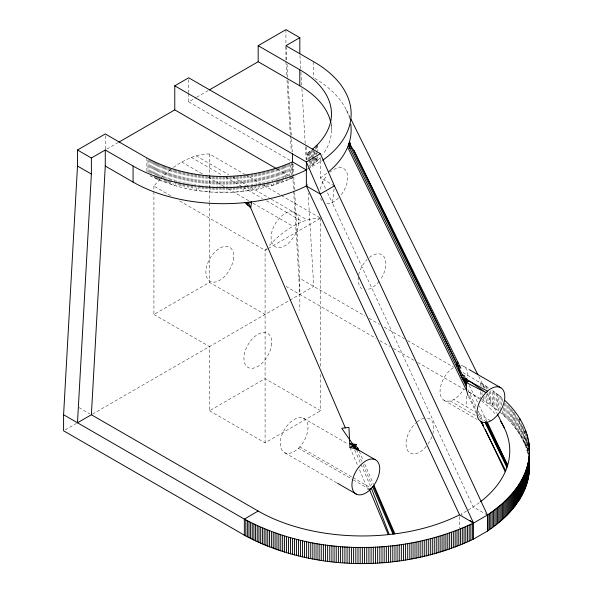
<?xml version="1.0" encoding="UTF-8"?>
<svg xmlns="http://www.w3.org/2000/svg" width="593" height="593" viewBox="0 0 593 593"><rect width="100%" height="100%" fill="white"/><g stroke="black" fill="none" stroke-linecap="round" stroke-linejoin="round"><path stroke-width="0.44" stroke-dasharray="2.96 2.22" d="M358.276 277.087C357.824 280.904 358.417 284.877 360.878 287.931L361.93 288.576M487.431 515.043L473.177 506.971L332.421 203.184L334.111 188.596M432.927 433.676L433.794 427.027A19.651 11.349 -60 0 0 426.174 418.006M431.978 436.796L427.538 444.965M485.993 421.504L486.579 420.637L479.329 405.864M298.501 448.256C304.135 442.511 308.078 434.788 308.026 426.612A19.651 11.349 -60 0 0 292.156 420.8A19.651 11.349 -60 0 0 280.622 447.018A19.651 11.349 -60 0 0 298.501 448.256L352.613 479.485M426.315 446.314L424.269 448.671A19.651 11.349 -60 0 1 406.724 448.59A19.651 11.349 -60 0 1 415.567 423.217M310.006 159.25L310.006 167.278L317.707 160.429L317.707 156.863M314.208 158.183L306.499 153.795L310.843 150.57L310.843 157.701M307.396 169.213L308.286 168.575M307.915 169.049L321.614 161.051M106.881 149.073L118.059 142.617M188.656 93.524L188.656 101.855L195.846 97.704M196.646 97.245L208.632 90.329M153.921 191.643L153.921 314.468L209.499 282.379L265.086 314.468M267.473 248.904L265.086 250.283L177.915 199.952M268.266 248.452L319.879 218.647M65.193 429.881L76.401 423.409M92.419 414.159L313.727 286.389L308.152 193.14M153.921 314.468L209.499 346.564L209.499 410.749L265.086 378.653L320.672 410.749L320.672 373.716M209.499 410.749L265.086 442.838L320.672 410.749M173.467 167.456A83.524 48.226 -60 0 1 181.71 162.03L191.317 157.397L196.031 155.796A83.524 48.226 -60 0 1 209.499 154.01L244.694 174.327M269.43 245.361A83.524 48.226 -60 0 1 292.883 226.215L302.482 221.574L307.204 219.981A83.524 48.226 -60 0 1 319.82 218.172M150.029 175.765C193.881 197.536 247.948 197.854 292.512 177.915L292.512 175.239M453.4 367.653A19.651 11.349 -60 0 0 441.829 398.214L444.009 400.312C447.181 401.846 450.769 401.224 453.786 399.504A19.651 11.349 -60 0 0 463.659 389.245M370.188 489.662L367.994 489.618L358.261 466.891M314.979 158.627L320.383 161.696L320.531 177.833L326.765 191.124M490.737 420.867L453.786 399.504M450.191 400.979L475.653 415.574M479.626 417.857L485.2 421.052M334.43 185.861L320.531 177.833A127.74 73.747 0 0 0 326.743 173.289M188.656 101.855L291.267 161.051M277.294 169.124L288.509 175.602M245.495 174.787L259.89 183.096M263.885 185.409L280.682 195.104M281.482 195.564L319.872 217.727M196.031 155.796L228.824 174.727M232.827 177.04L247.222 185.35M250.416 187.195L270.415 198.737M271.216 199.204L307.204 219.981M191.317 157.397L221.708 174.942M225.703 177.248L242.5 186.943M243.3 187.41L262.491 198.492M266.494 200.797L302.482 221.574M181.71 162.03L202.502 174.038M208.106 177.27L224.895 186.965M228.097 188.811L248.89 200.819M252.892 203.125L292.883 226.215M160.169 179.16A83.524 48.226 -60 0 0 153.921 186.098L170.71 195.794M294.699 192.503L299.828 278.369L365.066 316.032M369.076 318.345L379.505 324.364M384.316 327.143L404.367 338.722M407.576 340.575L453.297 366.971M462.925 372.53L489.388 388.222M285.93 286.389L375.992 338.388M380.002 340.701L390.201 346.586M393.404 348.432L414.477 360.603M417.68 362.456L464.979 389.764M468.574 391.84L479.774 398.303M303.401 418.221L348.009 443.979M299.695 446.833L352.264 477.195M353.057 477.654L369.787 487.313M353.406 479.945L369.32 489.121M284.899 452.844L336.668 482.746M79.032 407.628L89.84 413.862M444.009 400.312L477.031 419.407M482.02 399.608L490.796 405.234L498.78 411.245L498.78 395.197L492.183 390.164L492.183 406.212M463.896 366.415L468.485 369.18M462.466 515.154L460.991 514.101A147.39 85.095 0 0 0 466.587 511.033M498.78 395.197L502.456 398.333L502.456 403.685M500.032 412.283C513.064 423.194 524.13 437.478 527.978 454.32L527.978 448.078M346.342 109.92L350.048 117.37M478.729 376.444L484.488 388.03M487.364 393.826L497.23 413.692M469.256 385.339L477.713 402.58M468.47 396.524L475.719 411.379M467.877 389.705L476.639 407.806M478.232 411.105L483.013 420.978M469.404 396.309L475.771 409.511M478.166 414.463L480.552 419.414M327.544 192.792L332.421 203.184M354.792 450.094L360.692 463.659M361.055 464.504L370.64 486.542M359.225 451.243L363.257 460.605M364.732 464.008L373.538 484.422M356.586 449.516L361.7 461.398M363.161 464.786L371.93 485.148M349.966 447.53L357.898 466.046M299.939 55.564L300.71 68.492M300.933 72.183L301.704 85.11M301.926 88.802L305.343 146.048M305.402 146.975L306.173 159.895M307.604 183.904L307.715 185.75M285.989 46.617L286.812 60.471M287.034 64.163L287.976 79.855M288.028 80.781L291.282 135.256M291.504 138.947L292.275 151.875M292.994 163.876L293.705 175.884M293.765 176.803L294.647 191.576M285.93 61.739L286.812 76.512M287.034 80.211L290.288 134.685M290.348 135.604L291.282 151.304M292.053 164.231L292.66 174.386M292.712 175.306L293.594 190.079M293.654 191.005L299.828 294.41M528.496 447.908L528.496 454.149M528.252 447.545L528.252 454.683M527.681 442.371L527.681 453.067M527.355 442.904L527.355 451.822M526.999 439.88L526.999 450.576M526.614 439.524L526.614 449.331M526.199 437.397L526.199 448.093M525.761 437.048L525.761 446.855M525.287 433.142L525.287 445.625M524.79 431.022L524.79 444.394M524.271 430.688L524.271 443.164M523.715 429.465L523.715 441.948M523.137 427.353L523.137 440.725M522.529 426.145L522.529 439.517M521.892 425.826L521.892 438.309M521.232 423.736L521.232 437.108M520.543 423.424L520.543 435.907M519.824 421.341L519.824 434.713M519.083 421.045L519.083 433.527M518.312 418.969L518.312 432.341M517.519 417.798L517.519 431.17M516.696 417.516L516.696 429.999M515.843 415.463L515.843 428.835M514.969 413.417L514.969 427.679M514.064 412.268L514.064 426.53M513.138 412.016L513.138 425.389M512.182 409.985L512.182 424.254M511.203 408.859L511.203 423.12M510.195 408.629L510.195 422.001M509.165 406.628L509.165 420.889M508.112 405.523L508.112 419.785M507.03 405.315L507.03 418.688M505.925 403.336L505.925 417.598M504.791 403.144L504.791 416.516M503.635 407.421L503.635 415.441M502.456 410.816L502.456 414.381M501.255 397.28L501.255 406.198M500.032 396.235L500.032 411.386M497.505 394.175L497.505 410.223M496.208 393.159L496.208 409.2M494.888 392.151L494.888 408.199M493.546 391.15L493.546 407.198M490.796 390.972L490.796 405.234M489.388 391.795L489.388 404.27M487.957 387.273L487.957 389.052M487.957 392.618L487.957 403.314M486.505 386.325L486.505 389.001M486.505 394.352L486.505 402.373M485.03 385.398L485.03 388.067M485.03 396.094L485.03 401.439M483.532 384.472L483.532 388.037M483.532 396.954L483.532 400.52M482.02 383.567L482.02 387.133M482.02 392.477L482.02 395.153M480.575 382.715L480.575 386.28M480.575 391.632L480.575 398.763M466.587 396.035L466.587 406.731M459.545 516.622L459.545 528.215M331.487 122.803L331.487 129.941M320.672 218.194L320.672 367.237M320.383 158.131L320.383 161.696M317.707 144.381L317.707 150.622M317.003 145.092L317.003 150.444M317.003 151.334L317.003 154.01M317.003 157.575L317.003 161.14M316.291 145.796L316.291 149.362M316.291 152.927L316.291 154.714M316.291 158.279L316.291 161.845M315.558 146.501L315.558 149.169M315.558 152.735L315.558 154.521M315.558 158.086L315.558 162.541M314.809 151.645L314.809 156.107M314.809 156.997L314.809 163.238M314.053 151.445L314.053 155.9M314.053 159.465L314.053 163.927M313.727 61.739L313.727 77.787M313.274 149.451L313.274 156.582M313.274 157.479L313.274 164.609M312.474 149.236L312.474 157.264M312.474 158.153L312.474 165.284M311.666 149.91L311.666 157.041M311.666 160.607L311.666 165.951M310.843 161.266L310.843 166.618M310.006 151.23L310.006 158.361M309.153 151.882L309.153 159.013M309.153 159.902L309.153 165.254M308.286 152.527L308.286 159.658M307.396 153.164L307.396 159.406M306.499 146.664L306.499 160.036M299.828 278.369L299.828 310.458M292.512 161.867L292.512 174.349M291.422 162.386L291.422 174.868M291.422 175.758L291.422 178.434M290.318 164.684L290.318 175.38M290.318 176.269L290.318 178.945M289.199 163.401L289.199 175.884M289.199 176.773L289.199 179.449M288.072 163.89L288.072 175.484M286.93 164.38L286.93 176.855M286.93 177.752L286.93 180.42M285.93 29.65L285.93 44.801M285.93 46.588L285.93 59.96M285.782 164.854L285.782 180.902M284.618 165.321L284.618 176.907M283.447 165.781L283.447 181.821M282.268 166.225L282.268 177.818M282.268 178.708L282.268 182.273M281.075 166.67L281.075 178.256M281.075 179.145L281.075 182.711M279.874 167.1L279.874 178.686M279.874 179.583L279.874 183.148M278.666 167.522L278.666 179.108M278.666 180.005L278.666 183.571M277.442 167.938L277.442 179.523M277.442 180.413L277.442 183.978M276.212 168.338L276.212 179.931M276.212 180.821L276.212 184.386M274.974 168.731L274.974 184.779M273.729 169.116L273.729 179.812M273.729 183.378L273.729 185.164M272.469 169.494L272.469 185.542M271.209 169.857L271.209 180.554M271.209 184.126L271.209 185.905M269.934 170.213L269.934 180.917M269.934 181.806L269.934 186.261M268.651 170.562L268.651 181.258M268.651 182.155L268.651 186.61M267.361 170.903L267.361 181.599M267.361 182.488L267.361 186.943M266.064 171.229L266.064 181.925M266.064 182.814L266.064 187.277M265.086 442.838L265.086 250.283A83.524 48.226 -60 0 1 266.694 248.4M264.76 171.547L264.76 182.244M264.76 183.133L264.76 187.588M263.455 171.851L263.455 182.548M263.455 183.445L263.455 187.899M262.136 172.148L262.136 182.852M262.136 183.741L262.136 188.196M260.809 172.437L260.809 188.485M259.482 172.719L259.482 183.415M259.482 184.304L259.482 188.759M258.14 172.986L258.14 183.682M258.14 184.571L258.14 189.026M256.799 173.238L256.799 189.286M255.45 173.49L255.45 184.186M255.45 185.075L255.45 189.538M254.1 173.727L254.1 184.423M254.1 185.312L254.1 189.775M252.737 173.949L252.737 189.997M251.373 174.172L251.373 190.212M250.009 174.372L250.009 184.178M250.009 187.744L250.009 190.42M248.63 174.572L248.63 185.268M248.63 186.158L248.63 190.62M247.251 174.757L247.251 190.805M245.873 174.935L245.873 190.976M244.486 175.098L244.486 184.905M244.486 185.794L244.486 191.146M243.1 175.254L243.1 185.053M243.1 188.626L243.1 191.294M241.707 175.395L241.707 185.201M241.707 186.091L241.707 191.443M240.306 175.528L240.306 191.576M238.912 175.647L238.912 191.695M237.504 175.758L237.504 191.806M236.103 175.862L236.103 185.668M236.103 186.558L236.103 191.91M234.695 175.951L234.695 185.757M234.695 186.654L234.695 191.999M233.286 176.032L233.286 185.839M233.286 186.728L233.286 192.08M231.878 176.106L231.878 185.905M231.878 186.802L231.878 192.147M230.469 176.158L230.469 185.965M230.469 186.862L230.469 192.206M229.054 176.21L229.054 186.017M229.054 186.906L229.054 192.258M227.645 176.247L227.645 192.295M226.229 176.277L226.229 192.317M224.814 176.291L224.814 192.34M223.398 176.299L223.398 192.34M221.982 176.291L221.982 192.34M220.566 176.277L220.566 192.317M219.158 176.247L219.158 192.295M217.742 176.21L217.742 192.258M216.326 176.158L216.326 185.965M216.326 186.862L216.326 192.206M214.918 176.106L214.918 185.905M214.918 186.802L214.918 192.147M213.51 176.032L213.51 185.839M213.51 186.728L213.51 192.08M212.101 175.951L212.101 185.757M212.101 186.654L212.101 191.999M210.693 175.862L210.693 185.668M210.693 186.558L210.693 191.91M209.499 154.01L209.499 202.028M209.499 202.954L209.499 282.379M209.292 175.758L209.292 191.806M207.891 175.647L207.891 191.695M206.49 175.528L206.49 191.576M205.096 175.395L205.096 191.443M203.703 175.254L203.703 185.053M203.703 185.95L203.703 191.294M202.309 175.098L202.309 184.905M202.309 185.794L202.309 191.146M200.923 174.935L200.923 190.976M199.544 174.757L199.544 190.805M198.166 174.572L198.166 185.268M198.166 186.158L198.166 190.62M196.794 174.372L196.794 184.178M196.794 187.744L196.794 190.42M195.423 174.172L195.423 190.212M194.059 173.949L194.059 189.997M192.703 173.727L192.703 184.423M192.703 185.312L192.703 189.775M191.346 173.49L191.346 184.186M191.346 185.075L191.346 189.538M189.997 173.238L189.997 189.286M188.656 79.64L188.656 92.597M188.656 172.986L188.656 183.682M188.656 184.571L188.656 189.026M187.321 172.719L187.321 183.415M187.321 184.304L187.321 188.759M185.987 172.437L185.987 188.485M184.668 172.148L184.668 182.852M184.668 183.741L184.668 188.196M183.348 171.851L183.348 182.548M183.348 183.445L183.348 187.899M182.036 171.547L182.036 182.244M182.036 183.133L182.036 187.588M180.732 171.229L180.732 181.925M180.732 182.814L180.732 187.277M179.434 170.903L179.434 181.599M179.434 182.488L179.434 186.943M178.145 170.562L178.145 181.258M178.145 182.155L178.145 186.61M176.87 170.213L176.87 186.261M175.595 169.857L175.595 180.554M175.595 181.451L175.595 185.905M174.327 169.494L174.327 185.542M173.074 169.116L173.074 179.812M173.074 183.378L173.074 185.164M171.822 168.731L171.822 184.779M170.584 168.338L170.584 179.931M170.584 180.821L170.584 184.386M169.353 167.938L169.353 179.523M169.353 180.413L169.353 183.978M168.138 167.522L168.138 179.108M168.138 180.005L168.138 183.571M166.922 167.1L166.922 178.686M166.922 179.583L166.922 183.148M165.721 166.67L165.721 178.256M165.721 179.145L165.721 182.711M164.528 166.225L164.528 177.818M164.528 178.708L164.528 182.273M163.349 165.781L163.349 181.821M162.178 165.321L162.178 176.907M161.014 164.854L161.014 180.902M159.865 164.38L159.865 176.855M159.865 177.752L159.865 180.42M158.731 163.89L158.731 176.373M158.731 177.263L158.731 179.938M157.597 163.401L157.597 175.884M157.597 176.773L157.597 179.449M156.485 162.897L156.485 175.38M156.485 176.269L156.485 178.945M155.381 162.386L155.381 174.868M155.381 175.758L155.381 178.434M154.284 161.867L154.284 174.349M154.284 175.239L154.284 177.915M153.921 186.098L153.921 190.716M153.202 161.34L153.202 173.823M152.134 160.807L152.134 173.289M151.074 160.266L151.074 176.314M150.029 159.717L150.029 173.089M148.999 159.161L148.999 172.526M147.976 160.377L147.976 171.963M146.879 157.968L146.879 172.229M105.28 135.73L105.28 149.102M479.3 502.664A147.39 85.095 0 0 1 467.944 510.239M469.278 392.284A147.39 85.095 0 0 1 479.3 399.059M481.605 400.846A147.39 85.095 0 0 1 495.4 414.225M314.898 78.476A127.74 73.747 0 0 1 349.818 119.356M160.814 178.508A83.524 48.226 -60 0 1 170.754 169.539M331.161 125.041A108.111 62.421 0 0 1 322.725 154.573M320.353 157.545A108.111 62.421 0 0 1 317.722 160.436M416.968 421.964A19.651 11.349 -60 0 1 425.351 418.035M461.043 365.473A19.651 11.349 -60 0 1 467.647 378.164M369.38 257.466A19.651 11.349 -60 0 1 384.753 257.992A19.651 11.349 -60 0 1 380.135 280.022M379.127 281.371A19.651 11.349 -60 0 1 366.311 289.636M358.683 274.804A19.651 11.349 -60 0 1 367.052 259.578M333.785 169.516A19.651 11.349 -60 0 1 347.209 173.66A19.651 11.349 -60 0 1 340.73 195.445M338.536 197.899A19.651 11.349 -60 0 1 326.832 203.473M321.747 200.538A19.651 11.349 -60 0 1 320.62 198.314M320.361 189.16A19.651 11.349 -60 0 1 326.832 175.676M330.19 172.14A19.651 11.349 -60 0 1 331.606 170.969M271.705 343.451C271.164 350.063 268.125 356.171 263.967 361.241A19.651 11.349 -60 0 1 244.879 363.665A19.651 11.349 -60 0 1 253.967 337.209A19.651 11.349 -60 0 1 271.475 339.404L271.705 343.451M233.627 257.644C232.99 264.263 229.884 270.356 225.659 275.389A19.651 11.349 -60 0 1 206.727 277.265A19.651 11.349 -60 0 1 216.193 250.809A19.651 11.349 -60 0 1 233.472 253.552L233.627 257.644M298.813 223.064C298.175 229.684 295.062 235.777 290.837 240.81A19.651 11.349 -60 0 1 271.905 242.685A19.651 11.349 -60 0 1 281.371 216.23A19.651 11.349 -60 0 1 298.65 218.973L298.813 223.064"/><path stroke-width="0.89" d="M468.07 395.701L466.617 390.528L466.031 378.771L486.038 392.655L466.002 382.366L461.599 376.837L457.166 364.324L353.873 150.392L349.003 143.38L349.566 141.475A127.74 73.747 0 0 0 350.745 124.152M77.49 149.992L91.381 158.02L105.28 149.992L133.077 166.04A127.74 73.747 0 0 0 290.14 176.773L291.563 176.262A127.74 73.747 0 0 0 306.359 169.969L292.512 161.867C246.896 182.199 191.139 181.651 146.879 157.968L105.28 133.951L77.49 149.992L77.49 166.04L63.592 414.759L63.592 430.807L244.338 535.153C314.142 572.349 402.254 572.467 473.533 539.111L487.431 531.091C510.106 516.184 531.38 492.034 529.282 463.118M91.381 158.02L91.381 174.068L77.49 422.779L91.381 414.759L105.28 166.04L105.28 149.992M63.592 414.759L244.338 519.105C314.142 556.301 402.254 556.419 473.533 523.07L487.431 515.043C506.681 502.012 524.901 483.599 528.711 459.686C532.558 437.323 520.988 415.233 504.791 400.468M473.533 539.111L473.533 523.07L320.257 194.044L306.359 186.017A127.74 73.747 0 0 1 291.563 192.31L290.14 192.821A127.74 73.747 0 0 1 251.588 201.872L250.713 207.846L245.035 202.621A127.74 73.747 0 0 1 133.077 182.088L105.28 166.04M247.874 205.23L248.319 202.272L251.588 201.872M248.319 202.272L246.681 202.45L246.451 203.925L248.319 202.272L345.326 427.857M355.741 446.573L356.326 444.535L349.759 443.512L358.854 450.398L357.586 447.463L353.888 445.684L341.724 428.294L348.936 427.42L349.966 447.53L354.051 448.404L358.854 450.398M456.521 366.452L457.848 362.138L353.873 150.392M328.67 171.711A127.74 73.747 0 0 0 347.609 147.153L349.003 143.38L466.002 382.366L469.53 381.203L487.468 391.158A19.651 11.349 -60 0 1 504.702 394.864A19.651 11.349 -60 0 1 490.737 420.867C487.72 422.587 484.133 423.209 480.96 421.675L478.788 419.577A19.651 11.349 -60 0 1 484.103 394.664L487.468 391.158M480.463 501.774A147.39 85.095 0 0 0 505.221 471.806L505.681 470.723A147.39 85.095 0 0 0 506.926 467.462L507.63 465.275A147.39 85.095 0 0 0 500.648 421.408M354.51 444.253L353.888 445.684L349.966 447.53M357.586 447.463L356.586 449.516L353.888 445.684L356.326 444.535M373.909 485.274C377.407 480.219 379.794 474.237 379.713 468.018A19.651 11.349 -60 0 0 363.843 462.206A19.651 11.349 -60 0 0 352.309 488.424A19.651 11.349 -60 0 0 370.188 489.662L373.909 485.274L394.894 533.856A147.39 85.095 0 0 0 459.545 514.843L473.533 523.07L469.841 520.432M312.474 149.236L317.707 144.381A108.111 62.421 0 0 0 299.784 69.737L258.17 45.683L285.93 29.65L299.828 37.67L299.828 53.718M505.681 470.723L483.139 425.937L483.228 425.122L480.552 421.275M483.139 425.937L483.228 425.122M487.431 531.091L487.431 515.043L334.43 185.861L320.383 153.676L306.359 161.948L306.359 186.017L459.545 514.843M394.894 533.856L387.325 534.73A147.39 85.095 0 0 1 258.14 511.033L244.338 519.105L244.338 535.153M276.494 168.657L174.765 109.883L174.765 85.815L188.656 77.787L320.383 153.676M118.859 142.157L174.765 109.883M209.433 89.862L258.17 61.724L258.17 45.683M299.828 37.67L285.93 45.698L313.727 61.739A127.74 73.747 0 0 1 322.674 160.303M334.43 185.861L320.257 194.044L306.359 161.948L174.765 85.815M370.01 488.825L371.381 488.232L389.223 534.53M245.035 202.621L246.681 202.45M356.882 448.894L358.224 448.931M249.957 202.08L251.469 202.724M462.243 374.694L464.571 375.799L466.002 382.366M500.848 387.778L469.248 369.647M77.49 166.04L91.381 174.068M351.99 446.277L375.087 459.619M337.469 483.206L356.586 494.251M91.381 414.759L258.14 511.033M258.17 61.724L299.784 85.785A108.111 62.421 0 0 1 330.746 122.603M457.166 364.324L460.865 368.231L457.848 362.138M349.292 142.424L350.204 143.743M461.599 376.837L465.979 384.094M480.96 421.675L482.924 425.359M485.274 422.253L507.289 466.365L485.43 421.949M350.863 119.023L477.906 374.791M497.646 414.522L504.22 427.761M485.993 421.504L507.63 465.275L487.357 422.29M466.291 386.414L348.35 145.27L349.492 145.989L348.684 144.329M347.609 147.153L466.617 390.528M485.118 422.557L506.926 467.462M485.296 429.436L505.221 471.806M372.663 486.846L393.011 534.1M373.457 485.956L393.952 533.982M369.32 489.121L388.274 534.634M349.566 141.475L350.834 146.019M349.003 143.38L349.981 148.606M481.746 421.89L481.939 423.513M529.349 448.338L529.349 469.434M529.282 447.078L529.282 470.694M529.178 455.906L529.178 471.954M529.052 444.55L529.052 447.226M529.052 457.166L529.052 473.214M528.897 443.297L528.897 446.863M528.897 458.426L528.897 474.474M528.711 442.037L528.711 446.492M528.711 459.686L528.711 475.734M528.496 460.939L528.496 476.987M528.252 439.524L528.252 442.2M528.252 462.199L528.252 478.24M527.978 463.452L527.978 479.492M527.681 437.019L527.681 438.805M527.681 464.697L527.681 480.745M527.355 465.95L527.355 481.99M526.999 434.528L526.999 436.315M526.999 467.195L526.999 483.243M526.614 468.433L526.614 484.481M526.199 469.678L526.199 485.719M525.761 430.807L525.761 432.594M525.761 470.909L525.761 486.957M525.287 472.147L525.287 488.195M524.79 473.377L524.79 489.418M524.271 474.6L524.271 490.648M523.715 475.823L523.715 491.871M523.137 477.039L523.137 493.087M522.529 478.255L522.529 494.295M521.892 479.463L521.892 495.503M521.232 480.664L521.232 496.712M520.543 481.864L520.543 497.905M519.824 418.665L519.824 420.452M519.824 483.05L519.824 499.098M519.083 484.244L519.083 500.284M518.312 485.422L518.312 501.47M517.519 486.601L517.519 502.642M516.696 487.765L516.696 503.813M515.843 488.928L515.843 504.977M514.969 490.085L514.969 506.133M514.064 491.241L514.064 507.282M513.138 492.383L513.138 508.423M512.182 493.517L512.182 509.565M511.203 494.644L511.203 510.692M510.195 495.763L510.195 511.811M509.165 496.882L509.165 512.923M508.112 497.987L508.112 514.035M507.03 499.084L507.03 515.132M505.925 500.173L505.925 516.214M504.791 501.255L504.791 517.296M503.635 502.323L503.635 518.371M502.456 503.39L502.456 519.431M501.255 504.443L501.255 520.491M500.032 505.488L500.032 521.536M498.78 506.526L498.78 522.566M497.505 507.549L497.505 523.597M496.208 508.564L496.208 524.612M494.888 509.572L494.888 525.62M493.546 510.566L493.546 526.614M492.183 511.551L492.183 527.6M490.796 512.53L490.796 528.578M489.388 513.494L489.388 529.542M488.039 514.39L488.039 530.438M472.406 523.419L472.406 539.467M470.849 524.197L470.849 540.245M469.182 525.013L469.182 541.053M467.492 525.813L467.492 541.854M465.779 526.599L465.779 542.647M464.052 527.377L464.052 543.418M462.31 528.133L462.31 544.181M460.553 528.882L460.553 544.93M458.774 529.623L458.774 545.664M456.981 530.342L456.981 546.39M455.172 531.054L455.172 547.094M453.341 531.743L453.341 547.791M451.503 532.425L451.503 548.473M449.642 533.092L449.642 549.14M447.774 533.744L447.774 549.793M445.884 534.382L445.884 550.43M443.987 535.005L443.987 551.053M442.067 535.62L442.067 551.66M440.139 536.213L440.139 552.261M438.197 536.791L438.197 552.839M436.248 537.354L436.248 553.402M434.276 537.91L434.276 553.958M432.297 538.444L432.297 554.492M430.303 538.963L430.303 555.011M428.302 539.474L428.302 555.515M426.285 539.964L426.285 556.012M424.262 540.438L424.262 556.486M422.223 540.898L422.223 556.946M420.178 541.342L420.178 557.39M418.124 541.772L418.124 557.82M416.056 542.187L416.056 558.235M413.981 542.58L413.981 558.628M411.898 542.966L411.898 559.014M409.807 543.329L409.807 559.377M407.702 543.685L407.702 559.733M405.597 544.018L405.597 560.066M403.485 544.337L403.485 560.385M401.357 544.641L401.357 560.689M399.23 544.923L399.23 560.971M397.095 545.197L397.095 561.245M394.953 545.449L394.953 561.497M392.803 545.686L392.803 561.734M390.654 545.908L390.654 561.956M388.497 546.116L388.497 562.164M386.332 546.309L386.332 562.349M384.168 546.479L384.168 562.527M381.996 546.635L381.996 562.683M379.824 546.776L379.824 562.824M377.645 546.902L377.645 562.942M375.473 547.005L375.473 563.053M373.286 547.094L373.286 563.142M371.107 547.169L371.107 563.217M368.92 547.228L368.92 563.276M366.733 547.272L366.733 563.32M364.547 547.295L364.547 563.343M362.36 547.302L362.36 563.35M360.173 547.295L360.173 563.343M357.987 547.272L357.987 563.32M355.807 547.228L355.807 563.276M353.621 547.169L353.621 563.217M351.434 547.094L351.434 563.142M349.255 547.005L349.255 563.053M347.075 546.902L347.075 562.942M344.904 546.776L344.904 562.824M342.732 546.635L342.732 562.683M340.56 546.479L340.56 562.527M338.395 546.309L338.395 562.349M336.231 546.116L336.231 562.164M334.074 545.908L334.074 561.956M331.924 545.686L331.924 561.734M329.775 545.449L329.775 561.497M327.632 545.197L327.632 561.245M325.498 544.923L325.498 560.971M323.37 544.641L323.37 560.689M321.243 544.337L321.243 560.385M319.13 544.018L319.13 560.066M317.018 543.685L317.018 559.733M314.92 543.329L314.92 559.377M312.83 542.966L312.83 559.014M310.739 542.58L310.739 558.628M308.671 542.187L308.671 558.235M306.603 541.772L306.603 557.82M304.543 541.342L304.543 557.39M302.497 540.898L302.497 556.946M300.466 540.438L300.466 556.486M299.784 69.737L299.784 85.785M298.435 539.964L298.435 556.012M296.426 539.474L296.426 555.515M294.417 538.963L294.417 555.011M292.512 153.846L292.512 161.867M292.431 538.444L292.431 554.492M290.451 537.91L290.451 553.958M288.48 537.354L288.48 553.402M286.523 536.791L286.523 552.839M284.581 536.213L284.581 552.261M282.653 535.62L282.653 551.66M280.741 535.005L280.741 551.053M278.843 534.382L278.843 550.43M276.953 533.744L276.953 549.793M275.078 533.092L275.078 549.14M273.225 532.425L273.225 548.473M271.386 531.743L271.386 547.791M269.556 531.054L269.556 547.094M267.747 530.342L267.747 546.39M265.953 529.623L265.953 545.664M264.174 528.882L264.174 544.93M262.417 528.133L262.417 544.181M260.675 527.377L260.675 543.418M258.948 526.599L258.948 542.647M257.236 525.813L257.236 541.854M255.546 525.013L255.546 541.053M253.878 524.197L253.878 540.245M252.225 523.367L252.225 539.415M250.587 522.529L250.587 538.577M248.971 521.684L248.971 537.725M247.377 520.817L247.377 536.865M245.799 519.942L245.799 535.99M133.077 166.04L133.077 182.088M466.031 378.771L465.468 379.913L467.766 381.788L466.031 378.771"/></g></svg>
